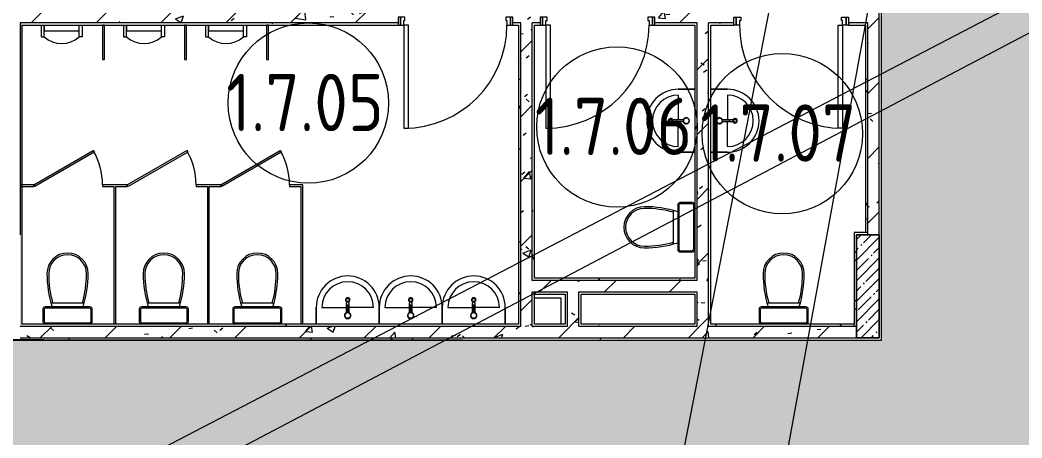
# Model space of a CAD drawing. Header units: millimetres. Extents: x -500089 to 1469082, y -290736 to 166440.
# Drawn here: x 1261154 to 1269899, y -53945 to -50295 of the extents above; entities that cross this region are included whole.
import ezdxf

# ---------------------------------------------------------------- set-up
doc = ezdxf.new("R2010")
doc.units = ezdxf.units.MM
for name, color, linetype, lineweight in [('Двери', 7, 'Continuous', 0), ('Марки помещений', 7, 'Continuous', 0), ('Несущие колонны', 7, 'Continuous', 0), ('Перекрытие', 7, 'Continuous', 0), ('Сантехника', 7, 'Continuous', 0), ('Стены несущие', 7, 'Continuous', 0), ('Стены отделка', 7, 'Continuous', 0), ('Стены штриховка', 7, 'Continuous', 0), ('экспертиза ДУ пояснения', 6, 'Continuous', 0), ('экспертиза условные обозначения', 1, 'Continuous', 0)]:
    doc.layers.add(name, color=color, linetype=linetype, lineweight=lineweight)
doc.styles.add('GOST Common_1', font='', dxfattribs={"width": 0.9, "height": 700})
doc.styles.get('GOST Common_1').set_extended_font_data('GOST Common')
pattern_1 = [(0, (1111853.59, -73570.49), (812.8, 203.2), [67.056, -542.544, 67.056, -542.544, -3251.2]), (0, (1111853.59, -73570.49), (812.8, 203.2), [-1219.2, 67.056, -1152.144, 67.056, -542.544, -1422.4]), (0, (1111853.59, -73570.49), (812.8, 203.2), [-3048, 67.056, -339.344, 67.056, -948.944]), (120, (1112158.39, -73468.89), (-582.37636, 602.30545), [67.056, -542.544, 67.056, -542.544, -3251.2]), (120, (1112158.39, -73468.89), (-582.37636, 602.30545), [-1219.2, 67.056, -1152.144, 67.056, -542.544, -1422.4]), (120, (1112158.39, -73468.89), (-582.37636, 602.30545), [-3048, 67.056, -339.344, 67.056, -948.944]), (240, (1112259.99, -73062.49), (-230.42364, -805.50545), [67.056, -542.544, 67.056, -542.544, -3251.2]), (240, (1112259.99, -73062.49), (-230.42364, -805.50545), [-1219.2, 67.056, -1152.144, 67.056, -542.544, -1422.4]), (240, (1112259.99, -73062.49), (-230.42364, -805.50545), [-3048, 67.056, -339.344, 67.056, -948.944])]
pattern_2 = [(45, (1111853.6, -73570.5), (-282.8427, 282.8427), [])]
pattern_3 = [(50, (1111853.6, -73570.5), (728.7365, -63.7558), [76.2, -838.2]), (355, (1111853.6, -73570.5), (-140.9716, 764.2276), [60.96, -670.56]), (100.451, (1111914.3, -73575.8), (587.77, 700.4668), [64.76, -712.36]), (46.184, (1111853.6, -73367.3), (1084.316, -168.171), [114.3, -1257.3]), (96.636, (1111943.9, -73381.3), (949.61, 989.71), [97.14, -1068.54]), (351.184, (1111853.6, -73367.3), (949.6206, 989.701), [91.44, -1005.84]), (21, (1111955.2, -73418.1), (606.4579, -409.0606), [76.2, -838.2]), (326, (1111955.2, -73418.1), (247.2083, 736.753), [60.96, -670.56]), (71.451, (1112005.7, -73452.2), (853.6683, 327.6855), [64.76, -712.36]), (37.5, (1111853.59, -73570.5), (12.3547, 338.2201), [33.528, -628.904, 33.528, -647.192, -673.1]), (37.5, (1111853.59, -73570.5), (12.3547, 338.2201), [-1343.152, 33.528, -639.572]), (7.5, (1111853.6, -73570.5), (267.2789, 400.7221), [33.528, -354.584, 33.528, -613.664, -256.54]), (7.5, (1111853.6, -73570.5), (267.2789, 400.7221), [-1035.304, 33.528, -223.012]), (327.5, (1111627.02, -73570.5), (542.36333, -22.91534), [33.528, -220.472, 33.528, -758.952, -1051.56]), (327.5, (1111627.02, -73570.5), (542.36333, -22.91534), [-1046.48, 33.528, -1018.032]), (317.5, (1111525.4, -73570.5), (592.517, 101.7071), [33.528, -296.672, 33.528, -492.76, -746.76]), (317.5, (1111525.4, -73570.5), (592.517, 101.7071), [-856.488, 33.528, -713.232])]

# ---------------------------------------------------------------- blocks, each defined once
blk = doc.blocks.new('ADSK_КолоннаЖБ_Прямоугольная - 200x900 мм-V345-З Этаж 01')
at = {"layer": 'Несущие колонны', "lineweight": 18}
for p, q in [((-450, 100), (450, 100)), ((-450, -100), (-450, 100)), ((450, 100), (450, -100)), ((450, -100), (-450, -100))]:
    blk.add_line(p, q, dxfattribs=at)
blk = doc.blocks.new('ASVP_2D_Унитаз_Слив - Унитаз для взрослых-3413901-З Этаж 01')
at = {"layer": 'Сантехника'}
for p, q in [((-324.1, 200), (-324.1, 90)), ((-314.1, 195), (-314.1, 95)), ((85.9, 220), (-304.1, 220)), ((80.9, 210), (-299.1, 210)), ((-254.8, 255), (36.7, 255)), ((95.9, 95), (95.9, 195)), ((105.9, 90), (105.9, 200)), ((-299.1, 80), (80.9, 80))]:
    blk.add_line(p, q, dxfattribs=at)
for centre, radius, start, end in [((-109.1, 510), 180, 90, 180), ((-109.1, 510), 165, 90, 180), ((-109.1, 510), 180, 0, 90), ((-109.1, 510), 165, 0, 90), ((676.9, 510), 966, 180, 197.47018), ((691.9, 510), 966, 180, 195.30619), ((-910.1, 510), 966, 344.69381, 0), ((-895.1, 510), 966, 342.52982, 0), ((-304.1, 200), 20, 90, 180), ((-299.1, 195), 15, 90, 180), ((80.9, 195), 15, 360, 90), ((85.9, 200), 20, 360, 90), ((-304.1, 90), 20, 180, 270), ((-299.1, 95), 15, 180, 270), ((80.9, 95), 15, 270, 0), ((85.9, 90), 20, 270, 360)]:
    blk.add_arc(centre, radius, start, end, dxfattribs=at)
blk = doc.blocks.new('ASVP_ДверьДеревянная_1 полотно - Санузел 900х2000h_полотно_ Г Л _850 в чистоте_-4213416-З Этаж 01')
at = {"layer": 'Двери', "lineweight": 18}
for p, q in [((450, 970), (410, 970)), ((410, 970), (410, 70)), ((450, 70), (450, 970)), ((-480, 70), (-500, 70)), ((-500, 70), (-500, 0)), ((-500, 0), (-480, 0)), ((-450, 70), (-480, 70)), ((-480, 70), (-480, 0)), ((-480, 0), (-480, 70)), ((-480, 0), (-440, 0)), ((-450, 30), (-450, 70)), ((-440, 30), (-450, 30)), ((-440, 0), (-440, 30)), ((410, 70), (450, 70)), ((450, 30), (440, 30)), ((440, 30), (440, 0)), ((440, 0), (480, 0)), ((480, 70), (450, 70)), ((450, 70), (450, 30)), ((480, 0), (480, 70)), ((500, 70), (480, 70)), ((480, 70), (480, 0)), ((480, 0), (500, 0)), ((500, 0), (500, 70))]:
    blk.add_line(p, q, dxfattribs=at)
at = {"layer": 'Двери'}
blk.add_arc((450, 70), 900, 90, 180, dxfattribs=at)
blk = doc.blocks.new('ASVP_ДверьДеревянная_1 полотно - Санузел 900х2000h_полотно_ Г Пр _850 в чистоте_-4213419-З Этаж 01')
at = {"layer": 'Двери', "lineweight": 18}
for p, q in [((-450, 970), (-410, 970)), ((-450, 70), (-450, 970)), ((-410, 970), (-410, 70)), ((-500, 70), (-480, 70)), ((-500, 0), (-500, 70)), ((-480, 0), (-500, 0)), ((-480, 70), (-450, 70)), ((-480, 0), (-480, 70)), ((-480, 70), (-480, 0)), ((-440, 0), (-480, 0)), ((-410, 70), (-450, 70)), ((-450, 70), (-450, 30)), ((-450, 30), (-440, 30)), ((-440, 30), (-440, 0)), ((440, 30), (450, 30)), ((440, 0), (440, 30)), ((480, 0), (440, 0)), ((450, 70), (480, 70)), ((450, 30), (450, 70)), ((480, 70), (480, 0)), ((480, 70), (500, 70)), ((480, 0), (480, 70)), ((500, 0), (480, 0)), ((500, 70), (500, 0))]:
    blk.add_line(p, q, dxfattribs=at)
at = {"layer": 'Двери'}
blk.add_arc((-450, 70), 900, 0, 90, dxfattribs=at)
blk = doc.blocks.new('ASVP_2D_Писсуар - Писсуар-3413904-З Этаж 01')
at = {"layer": 'Сантехника'}
for p, q in [((-286.9, 70), (-286.9, 171.6)), ((-286.9, 171.6), (-261.5, 171.6)), ((-261.5, 171.6), (-261.5, 70)), ((43.3, 120.8), (-261.5, 120.8)), ((-261.5, 120.8), (-261.5, 70)), ((69.2, 171.6), (43.3, 171.6)), ((43.3, 171.6), (43.3, 70)), ((43.3, 70), (43.3, 120.8)), ((69.2, 70), (69.2, 171.6))]:
    blk.add_line(p, q, dxfattribs=at)
blk.add_arc((-109.1, 3.8), 226.7, 47.75029, 132.24971, dxfattribs=at)
blk = doc.blocks.new('ASVP_2D_Раковина - Раковина 550х420-3413900-З Этаж 01')
at = {"layer": 'Сантехника'}
for p, q in [((-384.1, 215), (-384.1, 70)), ((-384.1, 70), (-384.1, 215)), ((-334.1, 215), (-119.1, 215)), ((-119.1, 170.6), (-119.1, 251.9)), ((-115.1, 236), (-115.1, 169.6)), ((-103.1, 236), (-115.1, 236)), ((-103.1, 169.6), (-103.1, 236)), ((-99.1, 251.9), (-99.1, 170.6)), ((115.9, 215), (-99.1, 215)), ((165.9, 70), (165.9, 215)), ((165.9, 215), (165.9, 70))]:
    blk.add_line(p, q, dxfattribs=at)
for centre, radius in [((-109.1, 280), 13.3), ((-109.1, 145), 24.5)]:
    blk.add_circle(centre, radius, dxfattribs=at)
for centre, radius, start, end in [((-109.1, 215), 275, 360, 180), ((-109.1, 215), 275, 360, 180), ((-109.1, 215), 225, 0, 180), ((-109.1, 280), 20, 284.14377, 255.85623), ((-109.1, 251.9), 10, 0, 180), ((-109.1, 145), 27.5, 102.60426, 77.39774), ((-109.1, 145), 25.3, 76.29328, 103.7089)]:
    blk.add_arc(centre, radius, start, end, dxfattribs=at)
blk = doc.blocks.new('Д_Эскиз_1П - Дверь_в_СУ-3248985-З Этаж 01')
at = {"layer": 'Двери'}
for p, q in [((-300, 8), (219.6, 308)), ((227.6, 294.1), (-292, -5.9)), ((219.6, 308), (227.6, 294.1)), ((-292, -5.9), (-300, 8))]:
    blk.add_line(p, q, dxfattribs=at)
blk.add_arc((-300, 8), 600, 0, 30, dxfattribs=at)
blk = doc.blocks.new('ASVP_Марка_Помещение_ОдноЗначение - Номер-684784-З Этаж 01')
at = {"layer": 'Марки помещений'}
blk.add_circle((0, 0), 3.5, dxfattribs=at)

msp = doc.modelspace()

# ---------------------------------------------------------------- hatches: boundary and pattern name
at = {"layer": 'Несущие колонны'}
h = msp.add_hatch(dxfattribs=at)
h.set_pattern_fill('FP_35', color=256, style=0, pattern_type=2)
h.set_pattern_definition([(45, (1111853.59, -73570.49), (-89.80256, 89.80256), []), (45, (1111943.39, -73570.49), (-89.80256, 89.80256), [158.75, -31.75, 13.411, -18.339])])
h.paths.add_polyline_path([(1268453.585, -53070.488), (1268653.585, -53070.488), (1268653.585, -52170.488), (1268453.585, -52170.488), (1268453.585, -52970.488)], flags=0)
at = {"layer": 'Стены штриховка'}
h = msp.add_hatch(dxfattribs=at)
h.set_pattern_fill('FP_174', color=256, style=0, pattern_type=2)
h.set_pattern_definition(pattern_1)
h.paths.add_polyline_path([(1261153.585, -53090.488), (1261173.585, -53090.488), (1261173.585, -53070.488), (1261153.585, -53070.948)], flags=0)
h.paths.add_polyline_path([(1261173.585, -52970.488), (1261173.585, -50320.488), (1261153.585, -50322.662), (1261153.585, -52970.488)], flags=0)
h.paths.add_polyline_path([(1261153.585, -50220.488), (1261173.585, -50220.488), (1261173.585, -46070.488), (1261153.585, -46070.488), (1261153.585, -49814.231)], flags=0)
h.paths.add_polyline_path([(1261153.585, -45920.488), (1261173.585, -45920.488), (1261173.585, -45395.488), (1261153.585, -45395.488), (1261153.585, -45919.597)], flags=0)
h.paths.add_polyline_path([(1261153.585, -43695.488), (1261173.585, -43695.488), (1261173.585, -42795.488), (1261153.585, -42795.488)], flags=0)
h.paths.add_polyline_path([(1261153.585, -41095.488), (1261173.585, -41095.488), (1261173.585, -39895.488), (1261153.585, -39895.488), (1261153.585, -40195.488)], flags=0)
h.paths.add_polyline_path([(1261173.585, -38195.488), (1261173.585, -37295.488), (1261153.585, -37295.488), (1261153.585, -38195.488)], flags=0)
h.paths.add_polyline_path([(1261153.585, -35595.488), (1261173.585, -35595.488), (1261173.585, -34545.488), (1261153.585, -34545.488), (1261153.585, -35426.782)], flags=0)
h.paths.add_polyline_path([(1261173.585, -32845.488), (1261173.585, -32470.488), (1261153.585, -32470.488), (1261153.585, -32845.488)], flags=0)
h.paths.add_polyline_path([(1261153.585, -32320.488), (1261173.585, -32320.488), (1261173.585, -31945.488), (1261153.585, -31945.488), (1261153.585, -32300.488)], flags=0)
h.paths.add_polyline_path([(1261173.585, -30245.488), (1261173.585, -29195.488), (1261153.585, -29195.488), (1261153.585, -30245.488)], flags=0)
h.paths.add_polyline_path([(1261153.585, -27495.488), (1261173.585, -27495.488), (1261173.585, -26595.488), (1261153.585, -26595.488), (1261153.585, -26794.313)], flags=0)
h.paths.add_polyline_path([(1261173.585, -24895.488), (1261173.585, -23695.488), (1261153.585, -23695.488), (1261153.585, -24895.488)], flags=0)
h.paths.add_polyline_path([(1261153.585, -21995.488), (1261173.585, -21995.488), (1261173.585, -21095.488), (1261153.585, -21095.488)], flags=0)
h.paths.add_polyline_path([(1261173.585, -19395.488), (1261173.585, -18870.488), (1261153.585, -18870.488), (1261153.585, -19395.488)], flags=0)
h = msp.add_hatch(dxfattribs=at)
h.set_pattern_fill('FP_174', color=256, style=0, pattern_type=2)
h.set_pattern_definition(pattern_1)
h.paths.add_polyline_path([(1268653.585, -53090.488), (1268673.585, -53090.488), (1268673.585, -49925.488), (1268653.585, -49925.488), (1268653.585, -53084.876)], flags=0)
h.paths.add_polyline_path([(1268653.585, -48825.488), (1268673.585, -48825.488), (1268673.585, -46620.488), (1268653.585, -46620.488), (1268653.585, -48768.261)], flags=0)
h.paths.add_polyline_path([(1268673.585, -46520.488), (1268673.585, -46090.488), (1268653.585, -46090.488), (1268653.585, -46520.488)], flags=0)
h = msp.add_hatch(dxfattribs=at)
h.set_pattern_fill('FP_174', color=256, style=0, pattern_type=2)
h.set_pattern_definition(pattern_1)
h.paths.add_polyline_path([(1268553.585, -52150.488), (1268553.585, -50320.488), (1268533.585, -50320.488), (1268533.585, -52150.488)], flags=0)
h.paths.add_polyline_path([(1268553.585, -50220.488), (1268553.585, -49925.488), (1268533.585, -49925.488), (1268533.585, -50220.488)], flags=0)
h.paths.add_polyline_path([(1268553.585, -48825.488), (1268553.585, -48530.488), (1268533.585, -48530.488), (1268533.585, -48825.488)], flags=0)
h.paths.add_polyline_path([(1268533.585, -48430.488), (1268553.585, -48430.488), (1268553.585, -46840.488), (1268533.585, -46840.488), (1268533.585, -48410.488)], flags=0)
h = msp.add_hatch(dxfattribs=at)
h.set_pattern_fill('FP_201', color=256, style=0, pattern_type=2)
h.set_pattern_definition(pattern_2)
h.paths.add_polyline_path([(1268653.585, -52170.488), (1268653.585, -49925.488), (1268553.585, -49925.488), (1268553.585, -52170.488)], flags=0)
h.paths.add_polyline_path([(1268553.585, -48825.488), (1268653.585, -48825.488), (1268653.585, -46820.488), (1268553.585, -46820.488), (1268553.585, -48530.488)], flags=0)
h = msp.add_hatch(dxfattribs=at)
h.set_pattern_fill('FP_31', color=256, style=0, pattern_type=2)
h.set_pattern_definition(pattern_3)
h.paths.add_polyline_path([(1268653.585, -52170.488), (1268653.585, -49925.488), (1268553.585, -49925.488), (1268553.585, -52170.488)], flags=0)
h.paths.add_polyline_path([(1268553.585, -48825.488), (1268653.585, -48825.488), (1268653.585, -46820.488), (1268553.585, -46820.488), (1268553.585, -48530.488)], flags=0)
h = msp.add_hatch(dxfattribs=at)
h.set_pattern_fill('FP_201', color=256, style=0, pattern_type=2)
h.set_pattern_definition(pattern_2)
h.paths.add_polyline_path([(1261153.585, -50320.488), (1264453.585, -50320.488), (1264453.585, -50220.488), (1261153.585, -50220.932)], flags=0)
h.paths.add_polyline_path([(1268383.585, -50320.488), (1268553.585, -50320.488), (1268553.585, -50220.488), (1268383.585, -50220.488), (1268383.585, -50270.488)], flags=0)
h.paths.add_polyline_path([(1266949.714, -50320.488), (1267383.585, -50320.488), (1267383.585, -50220.488), (1266693.585, -50220.488), (1266693.585, -50320.488), (1266880.793, -50320.488)], flags=0)
h.paths.add_polyline_path([(1265693.585, -50320.488), (1265693.585, -50220.488), (1265453.585, -50220.488), (1265453.585, -50320.488), (1265643.585, -50320.488)], flags=0)
h = msp.add_hatch(dxfattribs=at)
h.set_pattern_fill('FP_31', color=256, style=0, pattern_type=2)
h.set_pattern_definition(pattern_3)
h.paths.add_polyline_path([(1261153.585, -50320.488), (1264453.585, -50320.488), (1264453.585, -50220.488), (1261153.585, -50220.932)], flags=0)
h.paths.add_polyline_path([(1268383.585, -50320.488), (1268553.585, -50320.488), (1268553.585, -50220.488), (1268383.585, -50220.488), (1268383.585, -50270.488)], flags=0)
h.paths.add_polyline_path([(1266949.714, -50320.488), (1267383.585, -50320.488), (1267383.585, -50220.488), (1266693.585, -50220.488), (1266693.585, -50320.488), (1266880.793, -50320.488)], flags=0)
h.paths.add_polyline_path([(1265693.585, -50320.488), (1265693.585, -50220.488), (1265453.585, -50220.488), (1265453.585, -50320.488), (1265643.585, -50320.488)], flags=0)
h = msp.add_hatch(dxfattribs=at)
h.set_pattern_fill('FP_174', color=256, style=0, pattern_type=2)
h.set_pattern_definition(pattern_1)
h.paths.add_polyline_path([(1262474.905, -50340.488), (1264453.585, -50340.488), (1264453.585, -50320.488), (1261173.585, -50320.488), (1261173.585, -50340.488), (1262432.933, -50340.488)], flags=0)
h.paths.add_polyline_path([(1267363.005, -50340.488), (1267383.585, -50340.488), (1267383.585, -50320.488), (1267163.585, -50320.488), (1267163.585, -50340.488), (1267183.585, -50340.488)], flags=0)
h.paths.add_polyline_path([(1265623.585, -50340.488), (1265693.585, -50340.488), (1265693.585, -50320.488), (1265623.585, -50320.488)], flags=0)
h.paths.add_polyline_path([(1266880.793, -50340.488), (1267063.585, -50340.488), (1267063.585, -50320.488), (1266693.585, -50320.488), (1266693.585, -50340.488)], flags=0)
h.paths.add_polyline_path([(1268383.585, -50340.488), (1268533.585, -50340.488), (1268533.585, -50320.488), (1268383.585, -50320.488)], flags=0)
h.paths.add_polyline_path([(1265453.585, -50340.488), (1265523.585, -50340.488), (1265523.585, -50320.488), (1265453.585, -50320.488)], flags=0)
h = msp.add_hatch(dxfattribs=at)
h.set_pattern_fill('FP_174', color=256, style=0, pattern_type=2)
h.set_pattern_definition(pattern_1)
h.paths.add_polyline_path([(1265523.585, -52950.488), (1265523.585, -50340.488), (1265503.585, -50340.488), (1265503.585, -52950.488)], flags=0)
h = msp.add_hatch(dxfattribs=at)
h.set_pattern_fill('FP_201', color=256, style=0, pattern_type=2)
h.set_pattern_definition(pattern_2)
h.paths.add_polyline_path([(1265523.585, -52970.488), (1265623.585, -52968.189), (1265623.404, -50320.488), (1265523.585, -50320.488), (1265523.585, -52968.347)], flags=0)
h = msp.add_hatch(dxfattribs=at)
h.set_pattern_fill('FP_31', color=256, style=0, pattern_type=2)
h.set_pattern_definition(pattern_3)
h.paths.add_polyline_path([(1265523.585, -52970.488), (1265623.585, -52968.189), (1265623.404, -50320.488), (1265523.585, -50320.488), (1265523.585, -52968.347)], flags=0)
h = msp.add_hatch(dxfattribs=at)
h.set_pattern_fill('FP_174', color=256, style=0, pattern_type=2)
h.set_pattern_definition(pattern_1)
h.paths.add_polyline_path([(1265643.585, -52950.488), (1265643.585, -52670.488), (1265623.585, -52670.488), (1265623.585, -52950.488)], flags=0)
h.paths.add_polyline_path([(1265623.585, -52570.488), (1265643.585, -52570.488), (1265643.585, -50340.488), (1265623.585, -50340.488), (1265623.585, -51252.976)], flags=0)
h = msp.add_hatch(dxfattribs=at)
h.set_pattern_fill('FP_174', color=256, style=0, pattern_type=2)
h.set_pattern_definition(pattern_1)
h.paths.add_polyline_path([(1267043.585, -52950.488), (1267063.585, -52950.488), (1267063.585, -52670.488), (1267043.585, -52670.488), (1267043.585, -52870.488)], flags=0)
h.paths.add_polyline_path([(1267063.585, -52570.488), (1267063.585, -50340.488), (1267043.585, -50340.488), (1267043.585, -52570.488)], flags=0)
h = msp.add_hatch(dxfattribs=at)
h.set_pattern_fill('FP_201', color=256, style=0, pattern_type=2)
h.set_pattern_definition(pattern_2)
h.paths.add_polyline_path([(1267063.585, -52970.488), (1267163.585, -52970.488), (1267163.585, -50320.488), (1267063.585, -50320.488), (1267063.585, -52962.736)], flags=0)
h = msp.add_hatch(dxfattribs=at)
h.set_pattern_fill('FP_31', color=256, style=0, pattern_type=2)
h.set_pattern_definition(pattern_3)
h.paths.add_polyline_path([(1267063.585, -52970.488), (1267163.585, -52970.488), (1267163.585, -50320.488), (1267063.585, -50320.488), (1267063.585, -52962.736)], flags=0)
h = msp.add_hatch(dxfattribs=at)
h.set_pattern_fill('FP_174', color=256, style=0, pattern_type=2)
h.set_pattern_definition(pattern_1)
h.paths.add_polyline_path([(1267183.585, -52950.488), (1267183.585, -50340.488), (1267163.585, -50340.488), (1267163.585, -52950.488)], flags=0)
h = msp.add_hatch(dxfattribs=at)
h.set_pattern_fill('FP_202', color=256, style=0, pattern_type=2)
h.set_pattern_definition([(45, (1111853.6, -73570.5), (-212.13203, 212.13203), []), (135, (1111853.6, -73570.5), (-212.13203, -212.13203), [])])
h.paths.add_polyline_path([(1268433.585, -52970.488), (1268453.585, -52970.488), (1268453.585, -52150.488), (1268433.585, -52150.488), (1268433.585, -52950.488)], flags=0)
h = msp.add_hatch(dxfattribs=at)
h.set_pattern_fill('FP_174', color=256, style=0, pattern_type=2)
h.set_pattern_definition(pattern_1)
h.paths.add_polyline_path([(1265643.585, -52570.488), (1267043.585, -52570.488), (1267043.585, -52550.488), (1265643.585, -52550.488)], flags=0)
h = msp.add_hatch(dxfattribs=at)
h.set_pattern_fill('FP_201', color=256, style=0, pattern_type=2)
h.set_pattern_definition(pattern_2)
h.paths.add_polyline_path([(1265623.585, -52670.488), (1267063.585, -52670.085), (1267063.585, -52570.488), (1265623.585, -52570.488), (1265623.585, -52668.995)], flags=0)
h = msp.add_hatch(dxfattribs=at)
h.set_pattern_fill('FP_31', color=256, style=0, pattern_type=2)
h.set_pattern_definition(pattern_3)
h.paths.add_polyline_path([(1265623.585, -52670.488), (1267063.585, -52670.085), (1267063.585, -52570.488), (1265623.585, -52570.488), (1265623.585, -52668.995)], flags=0)
h = msp.add_hatch(dxfattribs=at)
h.set_pattern_fill('FP_174', color=256, style=0, pattern_type=2)
h.set_pattern_definition(pattern_1)
h.paths.add_polyline_path([(1265911.585, -52950.488), (1265931.585, -52950.488), (1265931.585, -52690.488), (1265911.585, -52691.721), (1265911.585, -52870.488)], flags=0)
h = msp.add_hatch(dxfattribs=at)
h.set_pattern_fill('FP_201', color=256, style=0, pattern_type=2)
h.set_pattern_definition(pattern_2)
h.paths.add_polyline_path([(1265931.585, -52970.488), (1266031.585, -52969.212), (1266031.585, -52670.488), (1265931.585, -52670.488), (1265931.585, -52970.019)], flags=0)
h = msp.add_hatch(dxfattribs=at)
h.set_pattern_fill('FP_31', color=256, style=0, pattern_type=2)
h.set_pattern_definition(pattern_3)
h.paths.add_polyline_path([(1265931.585, -52970.488), (1266031.585, -52969.212), (1266031.585, -52670.488), (1265931.585, -52670.488), (1265931.585, -52970.019)], flags=0)
h = msp.add_hatch(dxfattribs=at)
h.set_pattern_fill('FP_201', color=256, style=0, pattern_type=2)
h.set_pattern_definition(pattern_2)
h.paths.add_polyline_path([(1261320.996, -53070.488), (1268453.585, -53070.488), (1268453.585, -52970.488), (1261153.585, -52970.58), (1261153.585, -53070.488), (1261263.209, -53070.488)], flags=0)
h = msp.add_hatch(dxfattribs=at)
h.set_pattern_fill('FP_31', color=256, style=0, pattern_type=2)
h.set_pattern_definition(pattern_3)
h.paths.add_polyline_path([(1261320.996, -53070.488), (1268453.585, -53070.488), (1268453.585, -52970.488), (1261153.585, -52970.58), (1261153.585, -53070.488), (1261263.209, -53070.488)], flags=0)
h = msp.add_hatch(dxfattribs=at)
h.set_pattern_fill('FP_174', color=256, style=0, pattern_type=2)
h.set_pattern_definition(pattern_1)
h.paths.add_polyline_path([(1268433.585, -52970.488), (1268433.585, -52950.488), (1267163.585, -52950.488), (1267163.585, -52970.488), (1267992.767, -52970.488)], flags=0)
h.paths.add_polyline_path([(1261201.985, -52970.488), (1265523.585, -52968.347), (1265523.585, -52950.488), (1261173.585, -52950.488), (1261173.585, -52970.488)], flags=0)
h.paths.add_polyline_path([(1267063.585, -52970.488), (1267063.585, -52950.488), (1266031.585, -52950.488), (1266031.585, -52970.488), (1266880.793, -52970.488)], flags=0)
h.paths.add_polyline_path([(1265623.585, -52970.488), (1265931.585, -52970.019), (1265931.585, -52950.488), (1265623.585, -52950.488), (1265623.585, -52968.189)], flags=0)
h = msp.add_hatch(dxfattribs=at)
h.set_pattern_fill('FP_174', color=256, style=0, pattern_type=2)
h.set_pattern_definition(pattern_1)
h.paths.add_polyline_path([(1260953.585, -53090.488), (1261153.585, -53090.488), (1261153.585, -53070.488), (1260253.585, -53070.488), (1260253.585, -53090.488), (1260303.585, -53090.488)], flags=0)
h = msp.add_hatch(dxfattribs=at)
h.set_pattern_fill('FP_174', color=256, style=0, pattern_type=2)
h.set_pattern_definition(pattern_1)
h.paths.add_polyline_path([(1268417.688, -53090.488), (1268653.585, -53090.488), (1268653.585, -53070.488), (1261173.585, -53070.488), (1261173.585, -53090.488), (1267992.767, -53090.488)], flags=0)
at = {"layer": 'экспертиза условные обозначения'}
h = msp.add_hatch(dxfattribs=at)
h.set_pattern_fill('GRASS', color=3, scale=24)
h.set_pattern_definition([(90, (1077209.23, -303341.8), (-431.0523, 431.0523), [114.3, -747.8046]), (45, (1077209.2, -303341.8), (-431.0523, 431.0523), [114.3, -495.3]), (135, (1077209.2, -303341.8), (-431.0523, -431.0523), [114.3, -495.3])])
h.paths.add_polyline_path([(1243073.585, -53070.488), (1268673.585, -53090.488), (1268673.585, -15390.488), (1274683.585, -15390.488), (1274683.585, -53090.488), (1278233.585, -53090.488), (1278233.585, -53320.488), (1278453.585, -53320.488), (1278453.585, -56870.488), (1278233.585, -56870.488), (1278233.585, -57100.488), (1243573.585, -57100.488), (1243573.585, -55400.488), (1243073.585, -55400.488)])

# ---------------------------------------------------------------- linework, layer by layer
at = {"layer": 'Несущие колонны'}
for p, q in [((1268533.585, -52170.488), (1268453.585, -52170.488)), ((1268453.585, -52170.488), (1268453.585, -52950.488)), ((1268553.585, -52170.488), (1268533.585, -52170.488)), ((1268653.585, -52170.488), (1268553.585, -52170.488)), ((1268653.585, -53070.488), (1268653.585, -52170.488)), ((1268453.585, -52950.488), (1268453.585, -52970.488)), ((1268453.585, -52970.488), (1268453.585, -53070.488)), ((1268453.585, -53070.488), (1268533.585, -53070.488)), ((1268533.585, -53070.488), (1268553.585, -53070.488)), ((1268553.585, -53070.488), (1268653.585, -53070.488))]:
    msp.add_line(p, q, dxfattribs=at)
at = {"layer": 'Перекрытие'}
for p, q in [((1265643.585, -52720.488), (1265873.585, -52720.488)), ((1265873.585, -52720.488), (1265873.585, -52950.488))]:
    msp.add_line(p, q, dxfattribs=at)
at = {"layer": 'Стены несущие'}
for p, q in [((1268653.585, -52170.488), (1268653.585, -49925.488)), ((1261153.585, -50320.488), (1261153.585, -52170.488)), ((1264453.585, -50320.488), (1261153.585, -50320.488)), ((1265523.585, -50320.488), (1265453.585, -50320.488)), ((1265523.585, -52970.488), (1265523.585, -50320.488)), ((1265693.585, -50320.488), (1265623.585, -50320.488)), ((1265623.585, -52570.488), (1265623.585, -50320.488)), ((1267063.585, -50320.488), (1266693.585, -50320.488)), ((1267063.585, -52570.488), (1267063.585, -50320.488)), ((1267383.585, -50320.488), (1267163.585, -50320.488)), ((1267163.585, -52970.488), (1267163.585, -50320.488)), ((1268553.585, -50320.488), (1268383.585, -50320.488)), ((1268553.585, -52170.488), (1268553.585, -50320.488)), ((1267063.585, -52570.488), (1265623.585, -52570.488)), ((1265623.585, -52970.488), (1265623.585, -52670.488)), ((1265623.585, -52670.488), (1265931.585, -52670.488)), ((1265931.585, -52970.488), (1265931.585, -52670.488)), ((1266031.585, -52670.488), (1267063.585, -52670.488)), ((1266031.585, -52970.488), (1266031.585, -52670.488)), ((1267063.585, -52970.488), (1267063.585, -52670.488)), ((1261153.585, -52970.488), (1265523.585, -52970.488)), ((1265623.585, -52970.488), (1265931.585, -52970.488)), ((1266031.585, -52970.488), (1267063.585, -52970.488)), ((1267163.585, -52970.488), (1268453.585, -52970.488)), ((1261153.585, -53070.488), (1268453.585, -53070.488))]:
    msp.add_line(p, q, dxfattribs=at)
at = {"layer": 'Стены отделка'}
for p, q in [((1268673.585, -53090.488), (1268673.585, -49925.488)), ((1261173.585, -52950.488), (1261173.585, -50340.488)), ((1261173.585, -50340.488), (1264453.585, -50340.488)), ((1261889.585, -50340.488), (1261873.585, -50340.488)), ((1261873.585, -50340.488), (1261873.585, -50640.488)), ((1261889.585, -50640.488), (1261889.585, -50340.488)), ((1262605.585, -50340.488), (1262589.585, -50340.488)), ((1262589.585, -50340.488), (1262589.585, -50640.488)), ((1262605.585, -50640.488), (1262605.585, -50340.488)), ((1263321.585, -50340.488), (1263305.585, -50340.488)), ((1263305.585, -50340.488), (1263305.585, -50640.488)), ((1263321.585, -50640.488), (1263321.585, -50340.488)), ((1265453.585, -50340.488), (1265503.585, -50340.488)), ((1265503.585, -50340.488), (1265503.585, -52950.488)), ((1265643.585, -50340.488), (1265693.585, -50340.488)), ((1265643.585, -52550.488), (1265643.585, -50340.488)), ((1266693.585, -50340.488), (1267043.585, -50340.488)), ((1267043.585, -50340.488), (1267043.585, -52550.488)), ((1267183.585, -50340.488), (1267383.585, -50340.488)), ((1267183.585, -52950.488), (1267183.585, -50340.488)), ((1268383.585, -50340.488), (1268533.585, -50340.488)), ((1268533.585, -50340.488), (1268533.585, -52150.488)), ((1261873.585, -50640.488), (1261889.585, -50640.488)), ((1262589.585, -50640.488), (1262605.585, -50640.488)), ((1263305.585, -50640.488), (1263321.585, -50640.488)), ((1261273.585, -51734.488), (1261153.585, -51734.488)), ((1261153.585, -51734.488), (1261153.585, -51750.488)), ((1261153.585, -51750.488), (1261273.585, -51750.488)), ((1261273.585, -51750.488), (1261273.585, -51734.488)), ((1261873.585, -51734.488), (1261873.585, -51750.488)), ((1262089.585, -51734.488), (1261873.585, -51734.488)), ((1261873.585, -51750.488), (1261973.585, -51750.488)), ((1261973.585, -51750.488), (1261973.585, -52950.488)), ((1261989.585, -52950.488), (1261989.585, -51750.488)), ((1261989.585, -51750.488), (1262089.585, -51750.488)), ((1262089.585, -51750.488), (1262089.585, -51734.488)), ((1262689.585, -51734.488), (1262689.585, -51750.488)), ((1262905.585, -51734.488), (1262689.585, -51734.488)), ((1262689.585, -51750.488), (1262789.585, -51750.488)), ((1262789.585, -51750.488), (1262789.585, -52950.488)), ((1262805.585, -52950.488), (1262805.585, -51750.488)), ((1262805.585, -51750.488), (1262905.585, -51750.488)), ((1262905.585, -51750.488), (1262905.585, -51734.488)), ((1263621.585, -51734.488), (1263505.585, -51734.488)), ((1263505.585, -51734.488), (1263505.585, -51750.488)), ((1263505.585, -51750.488), (1263605.585, -51750.488)), ((1263605.585, -51750.488), (1263605.585, -52950.488)), ((1263621.585, -52950.488), (1263621.585, -51734.488)), ((1268433.585, -52150.488), (1268433.585, -52950.488)), ((1268533.585, -52150.488), (1268433.585, -52150.488)), ((1268453.585, -52950.488), (1268453.585, -52170.488)), ((1268453.585, -52170.488), (1268533.585, -52170.488)), ((1267043.585, -52550.488), (1265643.585, -52550.488)), ((1265643.585, -52950.488), (1265643.585, -52690.488)), ((1265643.585, -52690.488), (1265911.585, -52690.488)), ((1265911.585, -52690.488), (1265911.585, -52950.488)), ((1266051.585, -52690.488), (1267043.585, -52690.488)), ((1266051.585, -52950.488), (1266051.585, -52690.488)), ((1267043.585, -52690.488), (1267043.585, -52950.488)), ((1265503.585, -52950.488), (1261173.585, -52950.488)), ((1265911.585, -52950.488), (1265643.585, -52950.488)), ((1267043.585, -52950.488), (1266051.585, -52950.488)), ((1268433.585, -52950.488), (1267183.585, -52950.488)), ((1260253.585, -53090.488), (1261173.585, -53090.488)), ((1261173.585, -53090.488), (1268673.585, -53090.488))]:
    msp.add_line(p, q, dxfattribs=at)
at = {"layer": 'Стены штриховка'}
for p, q in [((1268553.585, -52150.488), (1268533.585, -52150.488)), ((1268553.585, -52170.488), (1268653.585, -52170.488)), ((1268653.585, -52170.488), (1268653.585, -53070.488)), ((1268433.585, -52970.488), (1268433.585, -52950.488)), ((1268453.585, -53070.488), (1268453.585, -52970.488)), ((1268533.585, -53070.488), (1268453.585, -53070.488))]:
    msp.add_line(p, q, dxfattribs=at)
at = {"layer": 'экспертиза ДУ пояснения'}
for p, q in [((1266718.056, -55241.354), (1283545.83, 31674.308)), ((1283545.83, 31674.308), (1267641.86, -55193.269)), ((1248112.994, -61470.466), (1326068.788, -20876.663)), ((1326068.788, -20876.663), (1249036.798, -61422.382))]:
    msp.add_line(p, q, dxfattribs=at)
at = {"layer": 'экспертиза условные обозначения', "color": 3}
msp.add_lwpolyline([(1243073.585, -53070.488), (1268673.585, -53090.488), (1268673.585, -15390.488), (1274683.585, -15390.488), (1274683.585, -53090.488), (1278233.585, -53090.488), (1278233.585, -53320.488), (1278453.585, -53320.488), (1278453.585, -56870.488), (1278233.585, -56870.488), (1278233.585, -57100.488), (1243573.585, -57100.488), (1243573.585, -55400.488), (1243073.585, -55400.488), (1243073.585, -53070.488)], dxfattribs=at)

# ---------------------------------------------------------------- block references
at = {"layer": 'Двери', "rotation": 180}
for name, p in [('ASVP_ДверьДеревянная_1 полотно - Санузел 900х2000h_полотно_ Г Л _850 в чистоте_-4213416-З Этаж 01', (1264953.585, -50270.488)), ('ASVP_ДверьДеревянная_1 полотно - Санузел 900х2000h_полотно_ Г Л _850 в чистоте_-4213416-З Этаж 01', (1266193.585, -50270.488)), ('ASVP_ДверьДеревянная_1 полотно - Санузел 900х2000h_полотно_ Г Пр _850 в чистоте_-4213419-З Этаж 01', (1267883.585, -50270.488))]:
    msp.add_blockref(name, p, dxfattribs=at)
at = {"layer": 'Двери'}
for p in [(1261573.585, -51742.488), (1262389.585, -51742.488), (1263205.585, -51742.488)]:
    msp.add_blockref('Д_Эскиз_1П - Дверь_в_СУ-3248985-З Этаж 01', p, dxfattribs=at)
at = {"layer": 'Марки помещений', "xscale": 199.9999999999999, "yscale": 199.9999999999999, "zscale": 199.9999999999999}
for p in [(1263669.723, -51021.188), (1266363.345, -51229.455), (1267806.857, -51287.656)]:
    msp.add_blockref('ASVP_Марка_Помещение_ОдноЗначение - Номер-684784-З Этаж 01', p, dxfattribs=at)
at = {"layer": 'Несущие колонны', "rotation": 270.0000000000001}
msp.add_blockref('ADSK_КолоннаЖБ_Прямоугольная - 200x900 мм-V345-З Этаж 01', (1268553.585, -52620.488), dxfattribs=at)
at = {"layer": 'Сантехника'}
for name, p, rotation in [('ASVP_2D_Писсуар - Писсуар-3413904-З Этаж 01', (1261407.825, -50270.488), 180), ('ASVP_2D_Писсуар - Писсуар-3413904-З Этаж 01', (1262126.711, -50270.488), 180), ('ASVP_2D_Писсуар - Писсуар-3413904-З Этаж 01', (1262842.711, -50270.488), 180), ('ASVP_2D_Раковина - Раковина 550х420-3413900-З Этаж 01', (1267113.585, -51066.413), 90), ('ASVP_2D_Раковина - Раковина 550х420-3413900-З Этаж 01', (1267113.585, -51284.563), 270), ('ASVP_2D_Унитаз_Слив - Унитаз для взрослых-3413901-З Этаж 01', (1267113.585, -51996.413), 90)]:
    msp.add_blockref(name, p, dxfattribs=dict(at, rotation=rotation))
for name, p in [('ASVP_2D_Унитаз_Слив - Унитаз для взрослых-3413901-З Этаж 01', (1261677.66, -53020.488)), ('ASVP_2D_Унитаз_Слив - Унитаз для взрослых-3413901-З Этаж 01', (1262517.66, -53020.488)), ('ASVP_2D_Унитаз_Слив - Унитаз для взрослых-3413901-З Этаж 01', (1263333.66, -53020.488)), ('ASVP_2D_Унитаз_Слив - Унитаз для взрослых-3413901-З Этаж 01', (1267927.66, -53020.488)), ('ASVP_2D_Раковина - Раковина 550х420-3413900-З Этаж 01', (1264122.66, -53020.488)), ('ASVP_2D_Раковина - Раковина 550х420-3413900-З Этаж 01', (1264672.66, -53020.488)), ('ASVP_2D_Раковина - Раковина 550х420-3413900-З Этаж 01', (1265222.66, -53020.488))]:
    msp.add_blockref(name, p, dxfattribs=at)

# ---------------------------------------------------------------- texts
at = {"layer": 'Марки помещений', "char_height": 500, "width": 1760.50575, "attachment_point": 1, "style": 'GOST Common_1'}
for s, insert in [('1.7.05', (1262953.309, -50765.738)), ('1.7.06', (1265646.93, -50974.005)), ('1.7.07', (1267090.442, -51032.206))]:
    msp.add_mtext(s, dxfattribs=dict(at, insert=insert))

doc.saveas('drawing.dxf')
